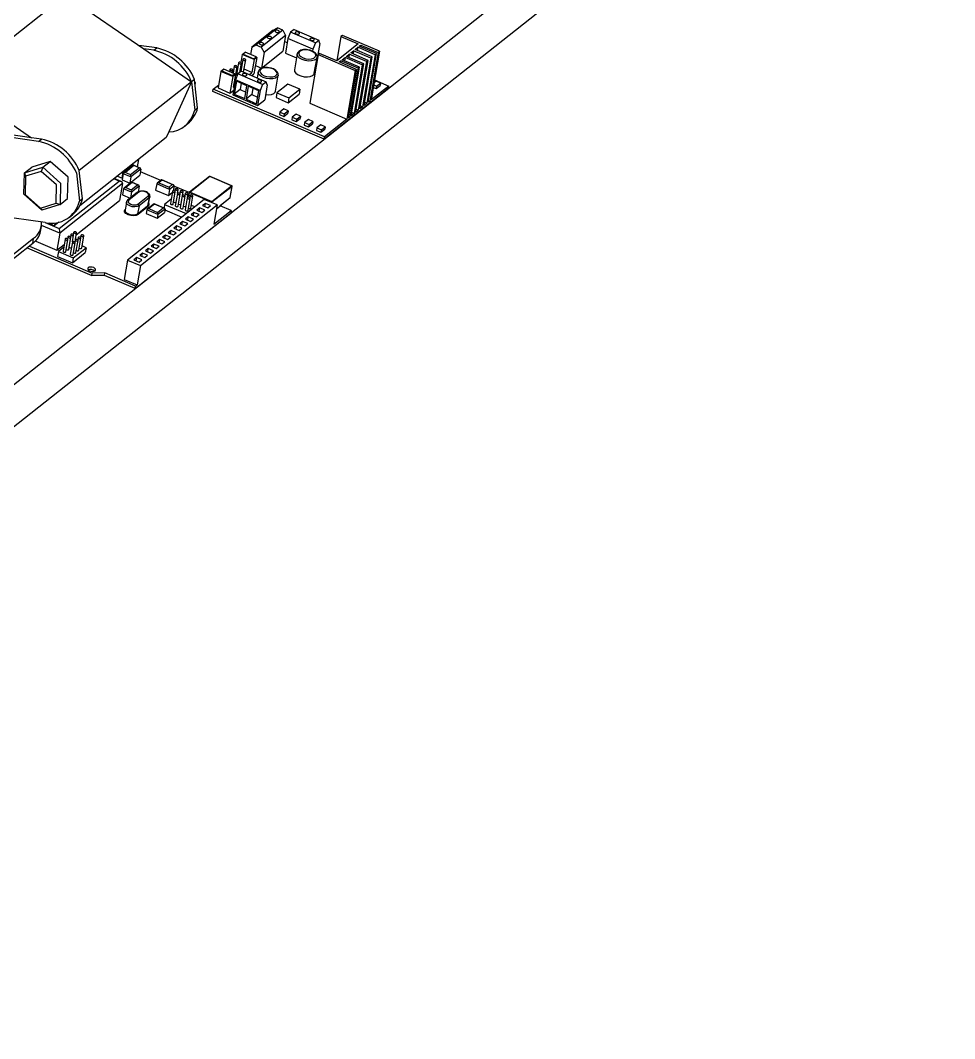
# Model space of a CAD drawing. Header units: millimetres. Extents: x 195 to 1478, y 29 to 810.
# Drawn here: x 1151 to 1475.1, y 28.8 to 382.2 of the extents above; entities that cross this region are included whole.
import ezdxf

# ---------------------------------------------------------------- set-up
doc = ezdxf.new("R2010")
doc.units = ezdxf.units.MM

msp = doc.modelspace()

# ---------------------------------------------------------------- linework, layer by layer
at = {"color": 7, "linetype": 'Continuous', "lineweight": 25}
for p, q in [((880.17, 28.82), (1475.12, 499.3)), ((883.03, 45.68), (1371.43, 431.9)), ((1166.8, 390.92), (1127.84, 360.11)), ((1166.8, 390.92), (1193.88, 372.27)), ((1238.74, 378.75), (1231.31, 372.87)), ((1232.76, 373.69), (1240.2, 379.57)), ((1242.03, 378.79), (1234.59, 372.91)), ((1238.74, 378.75), (1240.2, 379.57)), ((1242.03, 378.79), (1240.2, 379.57)), ((1242.03, 378.79), (1243.03, 376.92)), ((1245.98, 378.98), (1244.79, 378.04)), ((1245.98, 378.98), (1254.54, 375.3)), ((1243.03, 376.92), (1235.59, 371.03)), ((1243.03, 376.92), (1242.11, 371.52)), ((1242.69, 374.9), (1243.63, 374.5)), ((1243.86, 375.87), (1243, 370.79)), ((1244.79, 378.04), (1243.86, 375.87)), ((1252.43, 372.2), (1243.86, 375.87)), ((1253.35, 374.36), (1244.79, 378.04)), ((1253.35, 374.36), (1254.54, 375.3)), ((1254.91, 374.16), (1254.54, 375.3)), ((1262.24, 376.57), (1260.81, 368.12)), ((1262.74, 376.96), (1262.24, 376.57)), ((1262.24, 376.57), (1268.24, 373.99)), ((1275.59, 371.44), (1262.74, 376.96)), ((1198.33, 372.6), (1192.14, 373.47)), ((1193.88, 372.27), (1210.43, 360.87)), ((1197.3, 371.79), (1193.88, 372.27)), ((1197.27, 371.79), (1197.3, 371.79)), ((1197.3, 371.79), (1198.33, 372.6)), ((1228.01, 370.33), (1228.94, 371.07)), ((1229.04, 371.09), (1228.31, 370.5)), ((1228.94, 371.07), (1229.04, 371.09)), ((1232.8, 369.47), (1229.04, 371.09)), ((1231.31, 372.87), (1230.87, 370.3)), ((1231.31, 372.87), (1232.76, 373.69)), ((1232.76, 373.69), (1234.59, 372.91)), ((1234.59, 372.91), (1235.59, 371.03)), ((1234.67, 365.63), (1242.11, 371.52)), ((1235.59, 371.03), (1234.67, 365.63)), ((1252.43, 372.2), (1252.31, 371.5)), ((1253.35, 374.36), (1252.43, 372.2)), ((1254.91, 374.16), (1254.04, 369.07)), ((1268.24, 373.99), (1260.8, 368.11)), ((1265.62, 370.88), (1266.61, 371.66)), ((1266.61, 371.66), (1266.42, 370.54)), ((1272.61, 369.09), (1266.61, 371.66)), ((1267.11, 372.06), (1268.1, 372.84)), ((1273.11, 369.48), (1267.11, 372.06)), ((1268.1, 372.84), (1267.91, 371.71)), ((1274.1, 370.27), (1268.1, 372.84)), ((1268.6, 373.23), (1269.09, 373.62)), ((1274.59, 370.66), (1268.6, 373.23)), ((1269.09, 373.62), (1269, 373.06)), ((1269.09, 373.62), (1275.09, 371.05)), ((1275.09, 371.05), (1272.23, 354.19)), ((1275.59, 371.44), (1272.72, 354.58)), ((1275.09, 371.05), (1275.59, 371.44)), ((1228.19, 368.64), (1227.48, 364.43)), ((1228.01, 370.33), (1227.53, 367.53)), ((1228.31, 370.5), (1228.01, 370.33)), ((1232.11, 368.57), (1228.01, 370.33)), ((1228.31, 370.5), (1232.06, 368.89)), ((1228.47, 364.27), (1229.18, 368.47)), ((1232.11, 368.57), (1231.35, 364.1)), ((1232.06, 368.89), (1232.8, 369.47)), ((1232.06, 368.89), (1232.11, 368.57)), ((1233.04, 369.31), (1232.07, 363.57)), ((1233.04, 369.31), (1232.11, 368.57)), ((1233.04, 369.31), (1232.8, 369.47)), ((1243, 370.79), (1246.8, 369.15)), ((1247.03, 370.52), (1246.1, 365.04)), ((1254.31, 370.29), (1251.45, 353.43)), ((1253, 363.87), (1253.93, 369.35)), ((1253.86, 368.92), (1254.04, 369.07)), ((1254.2, 369.96), (1254.25, 369.94)), ((1254.8, 370.69), (1254.31, 370.29)), ((1254.31, 370.29), (1267.16, 364.78)), ((1260.8, 368.11), (1254.8, 370.69)), ((1261.66, 367.74), (1262.15, 368.14)), ((1267.65, 365.17), (1261.66, 367.74)), ((1262.15, 368.14), (1262.06, 367.57)), ((1268.15, 365.56), (1262.15, 368.14)), ((1262.65, 368.53), (1263.64, 369.31)), ((1268.64, 365.95), (1262.65, 368.53)), ((1263.64, 369.31), (1263.45, 368.18)), ((1269.64, 366.74), (1263.64, 369.31)), ((1264.14, 369.7), (1265.13, 370.49)), ((1270.13, 367.13), (1264.14, 369.7)), ((1265.13, 370.49), (1264.94, 369.36)), ((1271.12, 367.91), (1265.13, 370.49)), ((1271.62, 368.31), (1265.62, 370.88)), ((1271.12, 367.91), (1268.26, 351.05)), ((1268.76, 351.44), (1271.62, 368.31)), ((1272.61, 369.09), (1269.75, 352.22)), ((1270.25, 352.62), (1273.11, 369.48)), ((1271.62, 368.31), (1271.12, 367.91)), ((1274.1, 370.27), (1271.24, 353.4)), ((1271.73, 353.79), (1274.59, 370.66)), ((1273.11, 369.48), (1272.61, 369.09)), ((1274.59, 370.66), (1274.1, 370.27)), ((1220.57, 364.45), (1219.6, 358.72)), ((1220.57, 364.45), (1221.5, 365.19)), ((1220.87, 364.62), (1220.57, 364.45)), ((1224.67, 362.69), (1220.57, 364.45)), ((1221.61, 365.2), (1220.87, 364.62)), ((1220.87, 364.62), (1224.63, 363.01)), ((1221.5, 365.19), (1221.61, 365.2)), ((1225.36, 363.59), (1221.61, 365.2)), ((1223.73, 365.11), (1223.6, 364.35)), ((1224.55, 363.94), (1224.72, 364.95)), ((1225.22, 366.29), (1224.8, 363.83)), ((1225.49, 361.91), (1226.21, 366.12)), ((1226.71, 367.47), (1225.99, 363.25)), ((1226.31, 365.12), (1225.99, 364.87)), ((1227.76, 364.57), (1226.49, 363.57)), ((1227.15, 364.09), (1227.69, 367.3)), ((1227.69, 365.67), (1227.44, 365.78)), ((1227.48, 364.43), (1227.48, 364.36)), ((1227.76, 364.57), (1236.33, 360.9)), ((1231.35, 364.1), (1228.64, 365.27)), ((1230.47, 363.41), (1231.35, 364.1)), ((1232.57, 366.54), (1234.67, 365.63)), ((1233.56, 364.3), (1233.21, 362.23)), ((1267.16, 364.78), (1264.3, 347.91)), ((1267.65, 365.17), (1264.79, 348.3)), ((1268.15, 365.56), (1265.29, 348.7)), ((1265.78, 349.09), (1268.64, 365.95)), ((1269.64, 366.74), (1266.78, 349.87)), ((1267.16, 364.78), (1267.65, 365.17)), ((1267.27, 350.26), (1270.13, 367.13)), ((1268.64, 365.95), (1268.15, 365.56)), ((1270.13, 367.13), (1269.64, 366.74)), ((1210.43, 360.87), (1171.47, 330.06)), ((1210.43, 360.87), (1202.49, 343.46)), ((1211.46, 361.68), (1210.43, 360.87)), ((1210.43, 360.87), (1211.5, 351.01)), ((1212.52, 351.82), (1211.46, 361.68)), ((1211.74, 360.55), (1211.56, 360.79)), ((1211.74, 360.55), (1211.59, 360.43)), ((1211.63, 360.1), (1211.74, 360.55)), ((1224.67, 362.69), (1223.7, 356.96)), ((1224.63, 363.01), (1225.36, 363.59)), ((1224.63, 363.01), (1224.67, 362.69)), ((1225.6, 363.43), (1224.67, 362.69)), ((1224.82, 363.94), (1224.72, 363.86)), ((1225.61, 361.49), (1224.74, 356.35)), ((1225.6, 363.43), (1224.85, 358.96)), ((1226, 361.05), (1225.24, 356.58)), ((1225.6, 363.43), (1225.36, 363.59)), ((1226.49, 363.57), (1225.61, 361.49)), ((1234.18, 357.81), (1225.61, 361.49)), ((1229.64, 359.49), (1226, 361.05)), ((1235.05, 359.89), (1226.49, 363.57)), ((1231.37, 363.02), (1232.07, 363.57)), ((1235.05, 359.89), (1236.33, 360.9)), ((1236.66, 359.77), (1236.33, 360.9)), ((1239.53, 357.65), (1240.46, 363.13)), ((1274.42, 361.09), (1273.74, 360.56)), ((1273.9, 361.5), (1278.81, 359.39)), ((1275.96, 360.43), (1274.42, 361.09)), ((1127.84, 360.11), (1154.92, 341.46)), ((1217.81, 357.46), (1217.96, 358.3)), ((1256.36, 340.91), (1217.81, 357.46)), ((1217.96, 358.3), (1219.77, 359.73)), ((1256.5, 341.75), (1217.96, 358.3)), ((1219.6, 358.72), (1223.7, 356.96)), ((1223.7, 356.96), (1225.02, 358)), ((1224.85, 358.96), (1225.23, 359.27)), ((1227.22, 358.15), (1225.24, 356.58)), ((1227.6, 360.37), (1227.22, 358.15)), ((1227.22, 358.15), (1229.26, 357.28)), ((1228.88, 355.02), (1229.64, 359.49)), ((1230.07, 359.31), (1229.31, 354.84)), ((1233.71, 357.74), (1230.07, 359.31)), ((1231.67, 358.62), (1231.29, 356.4)), ((1232.95, 353.27), (1233.71, 357.74)), ((1234.18, 357.81), (1233.3, 352.67)), ((1235.05, 359.89), (1234.18, 357.81)), ((1236.66, 359.77), (1235.78, 354.63)), ((1240.01, 357.06), (1239.73, 355.37)), ((1243.8, 360.06), (1240.01, 357.06)), ((1240.01, 357.06), (1244.21, 355.25)), ((1248, 358.25), (1243.8, 360.06)), ((1244.21, 355.25), (1248, 358.25)), ((1248, 358.25), (1247.72, 356.57)), ((1278.67, 358.55), (1256.36, 340.91)), ((1278.81, 359.39), (1272.72, 354.58)), ((1273.46, 358.93), (1274.46, 358.51)), ((1273.61, 359.78), (1274.6, 359.35)), ((1274.46, 358.51), (1275.82, 359.59)), ((1274.6, 359.35), (1274.46, 358.51)), ((1274.6, 359.35), (1275.96, 360.43)), ((1275.96, 360.43), (1275.82, 359.59)), ((1278.67, 358.55), (1278.81, 359.39)), ((1224.74, 356.35), (1233.3, 352.67)), ((1225.24, 356.58), (1228.88, 355.02)), ((1231.29, 356.4), (1229.31, 354.84)), ((1229.31, 354.84), (1232.95, 353.27)), ((1231.29, 356.4), (1233.33, 355.53)), ((1233.3, 352.67), (1235.78, 354.63)), ((1239.73, 355.37), (1243.92, 353.57)), ((1243.92, 353.57), (1247.72, 356.57)), ((1244.21, 355.25), (1243.92, 353.57)), ((1251.45, 353.43), (1264.3, 347.91)), ((1271.24, 353.4), (1270.25, 352.62)), ((1271.24, 353.4), (1270.44, 353.74)), ((1272.23, 354.19), (1271.73, 353.79)), ((1271.83, 354.36), (1272.23, 354.19)), ((1211.5, 351.01), (1212.52, 351.82)), ((1241.04, 350.38), (1240.9, 349.54)), ((1242.41, 351.46), (1241.04, 350.38)), ((1241.04, 350.38), (1242.59, 349.72)), ((1243.96, 350.8), (1242.41, 351.46)), ((1242.45, 348.87), (1243.81, 349.95)), ((1242.59, 349.72), (1243.96, 350.8)), ((1243.96, 350.8), (1243.81, 349.95)), ((1266.78, 349.87), (1265.78, 349.09)), ((1266.78, 349.87), (1265.97, 350.22)), ((1268.26, 351.05), (1267.27, 350.26)), ((1268.26, 351.05), (1267.46, 351.39)), ((1269.75, 352.22), (1268.76, 351.44)), ((1269.75, 352.22), (1268.95, 352.57)), ((1208.04, 345.54), (1209.07, 346.35)), ((1240.9, 349.54), (1242.45, 348.87)), ((1242.59, 349.72), (1242.45, 348.87)), ((1245.33, 348.54), (1245.18, 347.7)), ((1245.18, 347.7), (1246.73, 347.03)), ((1246.69, 349.62), (1245.33, 348.54)), ((1245.33, 348.54), (1246.88, 347.88)), ((1248.24, 348.96), (1246.69, 349.62)), ((1246.73, 347.03), (1248.1, 348.11)), ((1246.88, 347.88), (1246.73, 347.03)), ((1246.88, 347.88), (1248.24, 348.96)), ((1248.24, 348.96), (1248.1, 348.11)), ((1249.61, 346.7), (1249.47, 345.86)), ((1250.98, 347.78), (1249.61, 346.7)), ((1249.61, 346.7), (1251.16, 346.04)), ((1252.52, 347.12), (1250.98, 347.78)), ((1251.16, 346.04), (1252.52, 347.12)), ((1252.52, 347.12), (1252.38, 346.28)), ((1264.3, 347.91), (1256.5, 341.75)), ((1265.29, 348.7), (1264.79, 348.3)), ((1265.29, 348.7), (1264.89, 348.87)), ((1157.32, 340.17), (1114.14, 346.24)), ((1154.92, 341.46), (1121.47, 346.17)), ((1202.49, 343.46), (1201.62, 341.55)), ((1249.47, 345.86), (1251.01, 345.2)), ((1251.01, 345.2), (1252.38, 346.28)), ((1251.16, 346.04), (1251.01, 345.2)), ((1253.89, 344.87), (1253.75, 344.02)), ((1253.75, 344.02), (1255.3, 343.36)), ((1255.26, 345.94), (1253.89, 344.87)), ((1253.89, 344.87), (1255.44, 344.2)), ((1256.81, 345.28), (1255.26, 345.94)), ((1255.3, 343.36), (1256.66, 344.44)), ((1255.44, 344.2), (1255.3, 343.36)), ((1255.44, 344.2), (1256.81, 345.28)), ((1256.81, 345.28), (1256.66, 344.44)), ((1158.34, 340.98), (1154.92, 341.46)), ((1157.32, 340.17), (1157.29, 340.17)), ((1157.32, 340.17), (1158.34, 340.98)), ((1201.62, 341.55), (1171.65, 317.85)), ((1256.36, 340.91), (1256.5, 341.75)), ((1161.35, 333.23), (1154.99, 331.27)), ((1158.78, 331.2), (1161.35, 333.23)), ((1167.56, 327.77), (1161.35, 333.23)), ((1189.88, 332.27), (1189.75, 331.5)), ((1191.96, 333.91), (1191.53, 331.4)), ((1152.28, 321.82), (1152.43, 329.24)), ((1152.43, 329.24), (1154.99, 331.27)), ((1152.43, 329.24), (1158.78, 331.2)), ((1152.43, 329.24), (1152.8, 328.06)), ((1158.25, 329.73), (1152.8, 328.06)), ((1158.78, 331.2), (1158.25, 329.73)), ((1163.57, 325.06), (1158.25, 329.73)), ((1158.78, 331.2), (1165, 325.74)), ((1170.45, 329.25), (1171.51, 319.39)), ((1172.54, 320.2), (1171.47, 330.06)), ((1186.28, 327.47), (1186.66, 329.72)), ((1186.69, 328.97), (1186.33, 326.86)), ((1189.34, 327.84), (1186.69, 328.97)), ((1190.26, 331.91), (1186.85, 329.22)), ((1190.44, 331.78), (1187.44, 329.41)), ((1187.44, 329.41), (1189.23, 328.64)), ((1189.23, 328.64), (1192.22, 331.01)), ((1192.83, 330.6), (1189.34, 327.84)), ((1189.5, 331.31), (1189.63, 332.07)), ((1192.59, 330.94), (1190.32, 331.92)), ((1192.22, 331.01), (1190.44, 331.78)), ((1192.83, 330.6), (1192.47, 328.49)), ((1199.7, 326.64), (1192.67, 329.66)), ((1152.8, 328.06), (1152.68, 321.7)), ((1164.46, 309.91), (1185.24, 326.35)), ((1186.45, 325.53), (1164.67, 308.31)), ((1165, 325.74), (1164.85, 318.32)), ((1167.41, 320.35), (1167.56, 327.77)), ((1185.24, 326.35), (1183.4, 327.14)), ((1183.55, 327.26), (1183.55, 327.27)), ((1185.97, 326.22), (1183.55, 327.26)), ((1184.68, 328.16), (1186.28, 327.47)), ((1186.45, 325.53), (1185.45, 319.63)), ((1186.28, 327.47), (1186.46, 327.62)), ((1186.33, 326.86), (1188.98, 325.73)), ((1189.6, 326.01), (1186.98, 323.94)), ((1189.78, 325.88), (1187.57, 324.13)), ((1188.98, 325.73), (1192.47, 328.49)), ((1189.34, 327.84), (1188.98, 325.73)), ((1192, 325.02), (1189.67, 326.02)), ((1191.64, 325.08), (1189.78, 325.88)), ((1198.31, 325.42), (1197.95, 323.31)), ((1202.72, 323.53), (1198.31, 325.42)), ((1199.99, 326.87), (1198.47, 325.66)), ((1200.17, 326.73), (1199.06, 325.85)), ((1199.06, 325.85), (1202.61, 324.33)), ((1204.08, 325.15), (1200.06, 326.87)), ((1203.72, 325.21), (1200.17, 326.73)), ((1202.61, 324.33), (1203.72, 325.21)), ((1216.61, 328.02), (1209.65, 322.52)), ((1216.76, 328.03), (1209.89, 322.6)), ((1224.29, 324.8), (1216.76, 328.03)), ((1224.34, 324.81), (1216.81, 328.05)), ((1152.28, 321.82), (1152.68, 321.7)), ((1158.49, 316.36), (1152.28, 321.82)), ((1152.68, 321.7), (1158, 317.02)), ((1163.45, 318.7), (1163.57, 325.06)), ((1186.82, 323.7), (1186.46, 321.59)), ((1186.46, 321.59), (1189.09, 320.46)), ((1189.53, 322.53), (1186.82, 323.7)), ((1187.57, 324.13), (1189.42, 323.33)), ((1191.7, 322.53), (1188.23, 319.78)), ((1192.08, 322.56), (1188.61, 319.81)), ((1189.53, 322.53), (1189.2, 320.55)), ((1189.42, 323.33), (1191.64, 325.08)), ((1192.24, 324.67), (1189.53, 322.53)), ((1192.24, 324.67), (1191.88, 322.57)), ((1197.95, 323.31), (1202.36, 321.42)), ((1202.72, 323.53), (1202.36, 321.42)), ((1202.36, 321.42), (1203.72, 322.5)), ((1204.32, 324.8), (1202.72, 323.53)), ((1203.77, 322.82), (1203.06, 318.6)), ((1204.32, 324.8), (1204.02, 322.99)), ((1204.05, 318.43), (1204.76, 322.65)), ((1209.59, 322.4), (1204.3, 324.66)), ((1204.77, 323.6), (1204.64, 322.86)), ((1205.49, 322.08), (1204.77, 317.87)), ((1205.54, 322.17), (1205.75, 323.43)), ((1205.76, 317.7), (1206.47, 321.91)), ((1206.48, 322.87), (1206.35, 322.12)), ((1207.25, 321.43), (1207.47, 322.7)), ((1208.19, 322.13), (1208.07, 321.39)), ((1208.96, 320.7), (1209.18, 321.96)), ((1209.59, 322.42), (1209.31, 320.8)), ((1217.47, 319.04), (1209.59, 322.42)), ((1209.89, 322.6), (1217.42, 319.36)), ((1217.42, 319.36), (1224.29, 324.8)), ((1224.44, 324.55), (1217.47, 319.04)), ((1223.78, 320.68), (1224.44, 324.55)), ((1223.8, 320.72), (1224.46, 324.59)), ((1158, 317.02), (1163.45, 318.7)), ((1164.85, 318.32), (1158.49, 316.36)), ((1163.45, 318.7), (1164.85, 318.32)), ((1164.85, 318.32), (1167.41, 320.35)), ((1170.37, 307.7), (1185.45, 319.63)), ((1172.54, 320.2), (1171.51, 319.39)), ((1187.8, 319.1), (1187.33, 316.32)), ((1214.8, 320.06), (1188.2, 299.02)), ((1191.82, 318.43), (1195.29, 321.18)), ((1195.65, 320.57), (1192.18, 317.83)), ((1192.66, 297.1), (1219.27, 318.14)), ((1197.41, 318.55), (1195.02, 316.66)), ((1195.65, 320.57), (1195.18, 317.79)), ((1195.48, 318.27), (1195.96, 321.05)), ((1197.58, 318.42), (1195.61, 316.85)), ((1200.96, 317.06), (1197.47, 318.56)), ((1200.59, 317.13), (1197.58, 318.42)), ((1201.06, 318.32), (1200.85, 317.11)), ((1203.31, 320.11), (1201.06, 318.32)), ((1201.06, 318.32), (1208.54, 315.11)), ((1207.2, 321.35), (1206.49, 317.13)), ((1207.47, 316.96), (1208.19, 321.18)), ((1208.91, 320.61), (1208.2, 316.39)), ((1209.18, 316.23), (1209.9, 320.44)), ((1209.91, 321.39), (1209.78, 320.65)), ((1210.18, 317.01), (1210.89, 321.23)), ((1215.21, 318.67), (1214.22, 317.89)), ((1219.27, 318.14), (1214.8, 320.06)), ((1215.02, 317.54), (1215.21, 318.67)), ((1216.99, 317.91), (1215.21, 318.67)), ((1217.47, 319.04), (1217.45, 318.92)), ((1219.27, 318.14), (1218.12, 311.4)), ((1220.39, 317.95), (1223.73, 320.59)), ((1220.44, 318.04), (1223.78, 320.68)), ((1159.66, 311.98), (1117.19, 317.96)), ((1158, 317.02), (1158.49, 316.36)), ((1168.06, 313.92), (1169.08, 314.73)), ((1190.86, 289.11), (1223.99, 315.31)), ((1192.18, 317.83), (1191.71, 315.05)), ((1191.71, 315.05), (1195.18, 317.79)), ((1195.32, 317.55), (1191.85, 314.8)), ((1194.86, 316.42), (1194.65, 315.16)), ((1194.65, 315.16), (1198.51, 313.5)), ((1198.72, 314.76), (1194.86, 316.42)), ((1195.61, 316.85), (1198.62, 315.56)), ((1198.51, 313.5), (1200.98, 315.45)), ((1198.72, 314.76), (1198.51, 313.5)), ((1198.62, 315.56), (1200.59, 317.13)), ((1201.2, 316.72), (1198.72, 314.76)), ((1201.2, 316.72), (1200.98, 315.45)), ((1201.15, 316.47), (1207.05, 313.93)), ((1211.25, 315.54), (1210.26, 314.75)), ((1210.26, 314.75), (1212.03, 313.99)), ((1211.51, 317.46), (1210.34, 317.96)), ((1211.06, 314.41), (1211.25, 315.54)), ((1213.02, 314.77), (1211.25, 315.54)), ((1212.03, 313.99), (1213.02, 314.77)), ((1213.23, 317.1), (1212.24, 316.32)), ((1212.24, 316.32), (1214.01, 315.56)), ((1213.04, 315.98), (1213.23, 317.1)), ((1215.01, 316.34), (1213.23, 317.1)), ((1214.01, 315.56), (1215.01, 316.34)), ((1214.22, 317.89), (1216, 317.13)), ((1216, 317.13), (1216.99, 317.91)), ((1218.12, 311.4), (1224.13, 316.15)), ((1219.03, 316.78), (1220.24, 317.73)), ((1224.13, 316.15), (1220.28, 317.8)), ((1224.13, 316.15), (1223.99, 315.31)), ((1164.67, 308.31), (1158.33, 311.04)), ((1159.63, 311.99), (1164.46, 309.91)), ((1162.66, 310.74), (1161.17, 311.77)), ((1164.37, 312.1), (1162.66, 310.74)), ((1163.17, 311.85), (1162.66, 310.74)), ((1207.28, 312.4), (1206.29, 311.62)), ((1206.29, 311.62), (1208.06, 310.85)), ((1207.09, 311.27), (1207.28, 312.4)), ((1209.06, 311.64), (1207.28, 312.4)), ((1208.06, 310.85), (1209.06, 311.64)), ((1209.26, 313.97), (1208.27, 313.18)), ((1208.27, 313.18), (1210.05, 312.42)), ((1209.07, 312.84), (1209.26, 313.97)), ((1211.04, 313.21), (1209.26, 313.97)), ((1210.05, 312.42), (1211.04, 313.21)), ((1158.01, 308.95), (1158.31, 310.69)), ((1164.67, 308.31), (1163.67, 302.41)), ((1168.52, 307.85), (1168.4, 307.11)), ((1169.1, 305.3), (1169.51, 307.68)), ((1169.51, 308.63), (1169.39, 307.89)), ((1170.09, 306.08), (1170.5, 308.47)), ((1172.03, 307.56), (1171.9, 306.82)), ((1201.33, 307.69), (1200.34, 306.91)), ((1201.14, 306.57), (1201.33, 307.69)), ((1203.11, 306.93), (1201.33, 307.69)), ((1203.32, 309.26), (1202.32, 308.48)), ((1202.32, 308.48), (1204.1, 307.72)), ((1203.12, 308.14), (1203.32, 309.26)), ((1205.09, 308.5), (1203.32, 309.26)), ((1204.1, 307.72), (1205.09, 308.5)), ((1205.3, 310.83), (1204.31, 310.05)), ((1204.31, 310.05), (1206.08, 309.29)), ((1205.11, 309.7), (1205.3, 310.83)), ((1207.07, 310.07), (1205.3, 310.83)), ((1206.08, 309.29), (1207.07, 310.07)), ((1155.34, 304.8), (1073.32, 239.94)), ((1155.63, 306.54), (1073.61, 241.68)), ((1155.34, 304.8), (1155.63, 306.54)), ((1156.38, 305.72), (1156.35, 305.55)), ((1156.35, 305.55), (1163.67, 302.41)), ((1163.67, 302.41), (1166.22, 304.43)), ((1166.54, 306.28), (1165.82, 302.07)), ((1166.81, 301.9), (1167.52, 306.11)), ((1167.53, 307.07), (1167.4, 306.32)), ((1167.8, 302.68), (1168.52, 306.9)), ((1169.05, 305.21), (1168.34, 301)), ((1169.33, 300.83), (1170.04, 305.04)), ((1170.05, 306), (1169.92, 305.25)), ((1170.32, 301.61), (1171.03, 305.83)), ((1171.04, 306.78), (1170.91, 306.04)), ((1171.31, 302.4), (1172.02, 306.61)), ((1172.3, 303.18), (1173.02, 307.4)), ((1173.84, 303.3), (1172.42, 303.91)), ((1197.37, 304.56), (1196.37, 303.77)), ((1197.17, 303.43), (1197.37, 304.56)), ((1199.14, 303.8), (1197.37, 304.56)), ((1199.35, 306.13), (1198.36, 305.34)), ((1198.36, 305.34), (1200.13, 304.58)), ((1199.16, 305), (1199.35, 306.13)), ((1201.12, 305.36), (1199.35, 306.13)), ((1200.13, 304.58), (1201.12, 305.36)), ((1200.34, 306.91), (1202.12, 306.15)), ((1202.12, 306.15), (1203.11, 306.93)), ((1153.4, 303.27), (1175.8, 293.65)), ((1154.14, 303.85), (1175.94, 294.49)), ((1164.23, 301.98), (1163.95, 300.29)), ((1166.05, 303.42), (1164.23, 301.98)), ((1164.23, 301.98), (1169.37, 299.77)), ((1169.09, 298.09), (1173.55, 301.61)), ((1169.37, 299.77), (1173.84, 303.3)), ((1173.84, 303.3), (1173.55, 301.61)), ((1193.4, 301.42), (1192.41, 300.64)), ((1192.41, 300.64), (1194.18, 299.88)), ((1193.21, 300.29), (1193.4, 301.42)), ((1195.17, 300.66), (1193.4, 301.42)), ((1194.18, 299.88), (1195.17, 300.66)), ((1195.38, 302.99), (1194.39, 302.21)), ((1194.39, 302.21), (1196.17, 301.44)), ((1195.19, 301.86), (1195.38, 302.99)), ((1197.16, 302.23), (1195.38, 302.99)), ((1196.17, 301.44), (1197.16, 302.23)), ((1196.37, 303.77), (1198.15, 303.01)), ((1198.15, 303.01), (1199.14, 303.8)), ((1163.95, 300.29), (1169.09, 298.09)), ((1169.37, 299.77), (1169.09, 298.09)), ((1188.2, 299.02), (1187.05, 292.28)), ((1188.2, 299.02), (1192.66, 297.1)), ((1191.42, 299.85), (1190.42, 299.07)), ((1190.42, 299.07), (1192.2, 298.31)), ((1191.22, 298.73), (1191.42, 299.85)), ((1193.19, 299.09), (1191.42, 299.85)), ((1192.66, 297.1), (1191.52, 290.36)), ((1192.2, 298.31), (1193.19, 299.09)), ((1175.8, 293.65), (1175.94, 294.49)), ((1180.23, 293.68), (1175.8, 293.65)), ((1180.37, 294.52), (1175.94, 294.49)), ((1180.23, 293.68), (1180.37, 294.52)), ((1190.86, 289.11), (1180.23, 293.68)), ((1191.01, 289.96), (1180.37, 294.52)), ((1187.05, 292.28), (1191.52, 290.36)), ((1190.86, 289.11), (1191.01, 289.96)), ((1191.01, 289.96), (1191.52, 290.36))]:
    msp.add_line(p, q, dxfattribs=at)
at = {"color": 7, "linetype": 'Continuous', "lineweight": 25, "flags": 128}
for points in [[(1239.75, 378.1), (1240.02, 378.02), (1240.31, 377.99), (1240.57, 378.03), (1240.77, 378.12), (1240.86, 378.25), (1240.84, 378.41), (1240.71, 378.56), (1240.49, 378.69), (1240.22, 378.77), (1239.93, 378.8), (1239.67, 378.76), (1239.48, 378.67), (1239.39, 378.54), (1239.41, 378.38), (1239.53, 378.23), (1239.75, 378.1)], [(1246.71, 377.47), (1246.99, 377.39), (1247.28, 377.37), (1247.54, 377.4), (1247.73, 377.49), (1247.82, 377.63), (1247.8, 377.78), (1247.68, 377.93), (1247.46, 378.06), (1247.18, 378.15), (1246.89, 378.17), (1246.63, 378.14), (1246.44, 378.04), (1246.35, 377.91), (1246.37, 377.76), (1246.5, 377.6), (1246.71, 377.47)], [(1237.02, 375.95), (1237.3, 375.86), (1237.59, 375.84), (1237.85, 375.87), (1238.04, 375.96), (1238.13, 376.1), (1238.11, 376.25), (1237.99, 376.41), (1237.77, 376.53), (1237.49, 376.62), (1237.2, 376.64), (1236.94, 376.61), (1236.75, 376.52), (1236.66, 376.38), (1236.68, 376.23), (1236.81, 376.07), (1237.02, 375.95)], [(1251.85, 375.27), (1252.13, 375.18), (1252.42, 375.16), (1252.68, 375.19), (1252.87, 375.29), (1252.96, 375.42), (1252.94, 375.57), (1252.82, 375.73), (1252.6, 375.86), (1252.32, 375.94), (1252.03, 375.96), (1251.77, 375.93), (1251.58, 375.84), (1251.49, 375.7), (1251.51, 375.55), (1251.64, 375.4), (1251.85, 375.27)], [(1234.3, 373.79), (1234.57, 373.71), (1234.86, 373.68), (1235.12, 373.72), (1235.31, 373.81), (1235.4, 373.94), (1235.39, 374.1), (1235.26, 374.25), (1235.04, 374.38), (1234.77, 374.46), (1234.48, 374.49), (1234.22, 374.45), (1234.03, 374.36), (1233.93, 374.23), (1233.95, 374.07), (1234.08, 373.92), (1234.3, 373.79)], [(1249.07, 369.18), (1250.04, 368.87), (1251.07, 368.75), (1252.04, 368.81), (1252.83, 369.06), (1253.34, 369.47), (1253.52, 369.99), (1253.35, 370.55), (1252.83, 371.08), (1252.04, 371.53), (1251.07, 371.84), (1250.04, 371.97), (1249.07, 371.9), (1248.28, 371.65), (1247.77, 371.24), (1247.59, 370.72), (1247.76, 370.16), (1248.28, 369.63), (1249.07, 369.18)], [(1226.95, 367.19), (1227.13, 367.13), (1227.33, 367.11), (1227.5, 367.14), (1227.63, 367.2), (1227.69, 367.29), (1227.68, 367.39), (1227.59, 367.49), (1227.45, 367.58), (1227.26, 367.63), (1227.07, 367.65), (1226.9, 367.63), (1226.77, 367.57), (1226.71, 367.48), (1226.72, 367.37), (1226.81, 367.27), (1226.95, 367.19)], [(1228.44, 368.36), (1228.62, 368.31), (1228.81, 368.29), (1228.99, 368.31), (1229.12, 368.37), (1229.18, 368.46), (1229.17, 368.57), (1229.08, 368.67), (1228.93, 368.75), (1228.75, 368.81), (1228.56, 368.83), (1228.39, 368.8), (1228.26, 368.74), (1228.2, 368.65), (1228.21, 368.55), (1228.29, 368.45), (1228.44, 368.36)], [(1248.75, 368.56), (1247.87, 369.05), (1247.27, 369.64), (1247.02, 370.26), (1247.03, 370.53)], [(1253.94, 369.38), (1253.93, 369.31), (1253.61, 368.76), (1252.96, 368.35), (1252.04, 368.11), (1250.96, 368.06), (1249.82, 368.22), (1248.75, 368.56)], [(1223.98, 364.83), (1224.16, 364.78), (1224.35, 364.76), (1224.53, 364.78), (1224.65, 364.85), (1224.72, 364.93), (1224.7, 365.04), (1224.62, 365.14), (1224.47, 365.23), (1224.29, 365.28), (1224.1, 365.3), (1223.92, 365.27), (1223.8, 365.21), (1223.73, 365.12), (1223.75, 365.02), (1223.83, 364.92), (1223.98, 364.83)], [(1225.46, 366.01), (1225.65, 365.95), (1225.84, 365.94), (1226.01, 365.96), (1226.14, 366.02), (1226.2, 366.11), (1226.19, 366.21), (1226.11, 366.32), (1225.96, 366.4), (1225.78, 366.46), (1225.58, 366.47), (1225.41, 366.45), (1225.28, 366.39), (1225.22, 366.3), (1225.23, 366.2), (1225.32, 366.1), (1225.46, 366.01)], [(1235.28, 362.34), (1234.4, 362.84), (1233.8, 363.42), (1233.55, 364.04), (1233.56, 364.31)], [(1235.6, 362.96), (1236.57, 362.66), (1237.6, 362.53), (1238.57, 362.59), (1239.36, 362.85), (1239.87, 363.26), (1240.05, 363.77), (1239.88, 364.33), (1239.36, 364.87), (1238.57, 365.31), (1237.6, 365.62), (1236.57, 365.75), (1235.6, 365.68), (1234.81, 365.43), (1234.3, 365.02), (1234.12, 364.5), (1234.29, 363.95), (1234.81, 363.41), (1235.6, 362.96)], [(1246.1, 365.04), (1246.17, 364.47), (1246.6, 363.86), (1247.35, 363.31), (1248.34, 362.89), (1249.45, 362.63), (1250.58, 362.58), (1251.6, 362.72), (1252.4, 363.06), (1252.89, 363.54), (1253, 363.87)], [(1228.46, 363.04), (1228.74, 362.96), (1229.03, 362.93), (1229.29, 362.97), (1229.48, 363.06), (1229.57, 363.19), (1229.55, 363.35), (1229.43, 363.5), (1229.21, 363.63), (1228.93, 363.71), (1228.64, 363.74), (1228.38, 363.7), (1228.19, 363.61), (1228.1, 363.48), (1228.12, 363.32), (1228.25, 363.17), (1228.46, 363.04)], [(1233.6, 360.84), (1233.88, 360.75), (1234.17, 360.73), (1234.43, 360.76), (1234.62, 360.85), (1234.71, 360.99), (1234.69, 361.14), (1234.57, 361.3), (1234.35, 361.42), (1234.07, 361.51), (1233.78, 361.53), (1233.52, 361.5), (1233.33, 361.41), (1233.24, 361.27), (1233.26, 361.12), (1233.39, 360.96), (1233.6, 360.84)], [(1240.47, 363.16), (1240.46, 363.09), (1240.14, 362.55), (1239.49, 362.13), (1238.57, 361.89), (1237.49, 361.84), (1236.35, 362), (1235.28, 362.34)], [(1236.08, 356.4), (1237.11, 356.36), (1238.13, 356.51), (1238.93, 356.84), (1239.42, 357.32), (1239.53, 357.65)], [(1195.29, 321.18), (1195.53, 321.51), (1195.48, 321.9), (1195.16, 322.28), (1194.62, 322.6), (1193.93, 322.81), (1193.21, 322.87), (1192.56, 322.79), (1192.08, 322.56)], [(1204.02, 322.54), (1204.2, 322.48), (1204.4, 322.46), (1204.57, 322.49), (1204.7, 322.55), (1204.76, 322.64), (1204.75, 322.74), (1204.66, 322.84), (1204.52, 322.93), (1204.33, 322.98), (1204.14, 323), (1203.97, 322.98), (1203.84, 322.92), (1203.78, 322.83), (1203.79, 322.72), (1203.87, 322.62), (1204.02, 322.54)], [(1205.01, 323.32), (1205.19, 323.27), (1205.39, 323.25), (1205.56, 323.27), (1205.69, 323.33), (1205.75, 323.42), (1205.74, 323.53), (1205.65, 323.63), (1205.51, 323.71), (1205.32, 323.77), (1205.13, 323.79), (1204.96, 323.76), (1204.83, 323.7), (1204.77, 323.61), (1204.78, 323.51), (1204.87, 323.41), (1205.01, 323.32)], [(1205.73, 321.8), (1205.92, 321.75), (1206.11, 321.73), (1206.28, 321.75), (1206.41, 321.81), (1206.47, 321.9), (1206.46, 322.01), (1206.37, 322.11), (1206.23, 322.19), (1206.05, 322.25), (1205.85, 322.27), (1205.68, 322.24), (1205.55, 322.18), (1205.49, 322.09), (1205.5, 321.99), (1205.59, 321.89), (1205.73, 321.8)], [(1206.72, 322.59), (1206.91, 322.53), (1207.1, 322.51), (1207.27, 322.54), (1207.4, 322.6), (1207.46, 322.69), (1207.45, 322.79), (1207.37, 322.89), (1207.22, 322.98), (1207.04, 323.03), (1206.84, 323.05), (1206.67, 323.03), (1206.54, 322.97), (1206.48, 322.88), (1206.49, 322.77), (1206.58, 322.67), (1206.72, 322.59)], [(1208.44, 321.85), (1208.62, 321.8), (1208.81, 321.78), (1208.99, 321.8), (1209.11, 321.86), (1209.18, 321.95), (1209.16, 322.06), (1209.08, 322.16), (1208.93, 322.24), (1208.75, 322.3), (1208.56, 322.32), (1208.38, 322.29), (1208.26, 322.23), (1208.2, 322.14), (1208.21, 322.04), (1208.29, 321.94), (1208.44, 321.85)], [(1210.15, 321.12), (1210.33, 321.06), (1210.53, 321.04), (1210.7, 321.07), (1210.83, 321.13), (1210.89, 321.22), (1210.88, 321.32), (1210.79, 321.42), (1210.65, 321.51), (1210.46, 321.56), (1210.27, 321.58), (1210.1, 321.56), (1209.97, 321.49), (1209.91, 321.41), (1209.92, 321.3), (1210.01, 321.2), (1210.15, 321.12)], [(1192.18, 317.83), (1191.57, 317.54), (1190.75, 317.43), (1189.84, 317.51), (1188.97, 317.77), (1188.28, 318.18), (1187.87, 318.66), (1187.81, 319.12)], [(1188.61, 319.81), (1188.38, 319.48), (1188.42, 319.09), (1188.74, 318.71), (1189.29, 318.39), (1189.97, 318.18), (1190.69, 318.12), (1191.34, 318.21), (1191.82, 318.43)], [(1195.18, 317.79), (1195.47, 318.21), (1195.48, 318.27)], [(1195.54, 318.61), (1195.58, 318.54), (1195.64, 318.01), (1195.32, 317.55)], [(1195.95, 321.03), (1195.94, 321), (1195.65, 320.57)], [(1203.3, 318.32), (1203.49, 318.27), (1203.68, 318.25), (1203.85, 318.27), (1203.98, 318.33), (1204.04, 318.42), (1204.05, 318.43)], [(1207.45, 321.07), (1207.63, 321.01), (1207.82, 320.99), (1207.99, 321.02), (1208.12, 321.08), (1208.18, 321.17), (1208.17, 321.27), (1208.09, 321.37), (1207.94, 321.46), (1207.76, 321.51), (1207.57, 321.53), (1207.39, 321.51), (1207.27, 321.45), (1207.2, 321.36), (1207.22, 321.25), (1207.3, 321.15), (1207.45, 321.07)], [(1209.16, 320.33), (1209.34, 320.28), (1209.53, 320.26), (1209.71, 320.28), (1209.84, 320.34), (1209.9, 320.43), (1209.89, 320.54), (1209.8, 320.64), (1209.66, 320.72), (1209.47, 320.78), (1209.28, 320.8), (1209.11, 320.77), (1208.98, 320.71), (1208.92, 320.62), (1208.93, 320.52), (1209.01, 320.42), (1209.16, 320.33)], [(1191.85, 314.8), (1191.19, 314.49), (1190.3, 314.37), (1189.31, 314.46), (1188.37, 314.74), (1187.62, 315.18), (1187.18, 315.71), (1187.12, 316.24), (1187.39, 316.66)], [(1187.33, 316.32), (1187.4, 315.88), (1187.81, 315.39), (1188.5, 314.99), (1189.36, 314.72), (1190.28, 314.64), (1191.1, 314.76), (1191.71, 315.05)], [(1205.02, 317.59), (1205.2, 317.53), (1205.39, 317.51), (1205.57, 317.54), (1205.69, 317.6), (1205.76, 317.69), (1205.76, 317.7)], [(1206.73, 316.85), (1206.91, 316.79), (1207.11, 316.78), (1207.28, 316.8), (1207.41, 316.86), (1207.47, 316.95), (1207.47, 316.96)], [(1208.44, 316.11), (1208.63, 316.06), (1208.82, 316.04), (1208.99, 316.07), (1209.12, 316.13), (1209.18, 316.22), (1209.18, 316.23)], [(1209.31, 316.97), (1209.44, 316.9), (1209.62, 316.84), (1209.81, 316.83), (1209.98, 316.85), (1210.11, 316.91), (1210.17, 317), (1210.18, 317.01)], [(1168.77, 307.57), (1168.95, 307.51), (1169.14, 307.5), (1169.31, 307.52), (1169.44, 307.58), (1169.5, 307.67), (1169.49, 307.77), (1169.41, 307.88), (1169.26, 307.96), (1169.08, 308.02), (1168.89, 308.03), (1168.71, 308.01), (1168.59, 307.95), (1168.52, 307.86), (1168.54, 307.76), (1168.62, 307.66), (1168.77, 307.57)], [(1169.76, 308.35), (1169.94, 308.3), (1170.13, 308.28), (1170.31, 308.31), (1170.43, 308.37), (1170.5, 308.46), (1170.48, 308.56), (1170.4, 308.66), (1170.25, 308.75), (1170.07, 308.8), (1169.88, 308.82), (1169.7, 308.8), (1169.58, 308.73), (1169.52, 308.65), (1169.53, 308.54), (1169.61, 308.44), (1169.76, 308.35)], [(1172.27, 307.28), (1172.46, 307.23), (1172.65, 307.21), (1172.82, 307.24), (1172.95, 307.3), (1173.01, 307.39), (1173, 307.49), (1172.92, 307.59), (1172.77, 307.68), (1172.59, 307.73), (1172.39, 307.75), (1172.22, 307.73), (1172.09, 307.66), (1172.03, 307.58), (1172.04, 307.47), (1172.13, 307.37), (1172.27, 307.28)], [(1166.78, 306), (1166.97, 305.95), (1167.16, 305.93), (1167.33, 305.95), (1167.46, 306.01), (1167.52, 306.1), (1167.51, 306.21), (1167.42, 306.31), (1167.28, 306.39), (1167.1, 306.45), (1166.9, 306.47), (1166.73, 306.44), (1166.6, 306.38), (1166.54, 306.29), (1166.55, 306.19), (1166.64, 306.09), (1166.78, 306)], [(1167.77, 306.79), (1167.96, 306.73), (1168.15, 306.71), (1168.32, 306.74), (1168.45, 306.8), (1168.51, 306.89), (1168.5, 306.99), (1168.42, 307.09), (1168.27, 307.18), (1168.09, 307.23), (1167.89, 307.25), (1167.72, 307.23), (1167.59, 307.17), (1167.53, 307.08), (1167.54, 306.97), (1167.63, 306.87), (1167.77, 306.79)], [(1169.3, 304.93), (1169.48, 304.88), (1169.68, 304.86), (1169.85, 304.88), (1169.98, 304.94), (1170.04, 305.03), (1170.03, 305.14), (1169.94, 305.24), (1169.8, 305.32), (1169.61, 305.38), (1169.42, 305.4), (1169.25, 305.37), (1169.12, 305.31), (1169.06, 305.22), (1169.07, 305.12), (1169.15, 305.02), (1169.3, 304.93)], [(1170.29, 305.72), (1170.47, 305.66), (1170.67, 305.64), (1170.84, 305.67), (1170.97, 305.73), (1171.03, 305.82), (1171.02, 305.92), (1170.93, 306.02), (1170.79, 306.11), (1170.6, 306.16), (1170.41, 306.18), (1170.24, 306.16), (1170.11, 306.1), (1170.05, 306.01), (1170.06, 305.9), (1170.15, 305.8), (1170.29, 305.72)], [(1171.28, 306.5), (1171.47, 306.45), (1171.66, 306.43), (1171.83, 306.45), (1171.96, 306.51), (1172.02, 306.6), (1172.01, 306.71), (1171.92, 306.81), (1171.78, 306.89), (1171.6, 306.95), (1171.4, 306.97), (1171.23, 306.94), (1171.1, 306.88), (1171.04, 306.79), (1171.05, 306.69), (1171.14, 306.59), (1171.28, 306.5)], [(1166.07, 301.79), (1166.25, 301.73), (1166.44, 301.71), (1166.62, 301.74), (1166.74, 301.8), (1166.81, 301.89), (1166.81, 301.9)], [(1166.93, 302.64), (1167.06, 302.57), (1167.24, 302.51), (1167.43, 302.5), (1167.61, 302.52), (1167.74, 302.58), (1167.8, 302.67), (1167.8, 302.68)], [(1168.58, 300.72), (1168.77, 300.66), (1168.96, 300.64), (1169.13, 300.67), (1169.26, 300.73), (1169.32, 300.82), (1169.33, 300.83)], [(1169.45, 301.57), (1169.58, 301.5), (1169.76, 301.44), (1169.95, 301.43), (1170.12, 301.45), (1170.25, 301.51), (1170.31, 301.6), (1170.32, 301.61)], [(1170.44, 302.35), (1170.57, 302.28), (1170.75, 302.23), (1170.94, 302.21), (1171.12, 302.24), (1171.24, 302.3), (1171.31, 302.39), (1171.31, 302.4)], [(1171.43, 303.14), (1171.56, 303.07), (1171.74, 303.01), (1171.93, 303), (1172.11, 303.02), (1172.24, 303.08), (1172.3, 303.17), (1172.3, 303.18)], [(1175.05, 295.26), (1175.57, 295.11), (1176.11, 295.06), (1176.6, 295.12), (1176.96, 295.3), (1177.14, 295.55), (1177.1, 295.84), (1176.86, 296.13), (1176.45, 296.37), (1175.94, 296.53), (1175.39, 296.58), (1174.9, 296.51), (1174.54, 296.34), (1174.37, 296.08), (1174.4, 295.79), (1174.64, 295.5), (1175.05, 295.26)]]:
    msp.add_lwpolyline(points, dxfattribs=at)
at = {"color": 7, "linetype": 'Continuous', "lineweight": 25}
for centre, radius, start, end in [((1193.39, 353.72), 18.48, 22.7677, 77.8933), ((1194.42, 354.53), 18.48, 22.7677, 77.8933), ((1225.29, 361.96), 0.209, 279.0175, 345.5667), ((1226.3, 363.28), 0.313, 184.7272, 257.7275), ((1201.99, 353.21), 9.77, 272.9709, 346.9366), ((1202.79, 354.14), 10.01, 308.8708, 346.5822), ((1153.41, 322.1), 18.48, 22.7677, 77.8933), ((1154.43, 322.91), 18.48, 22.7677, 77.8933), ((1216.73, 327.86), 0.2, 66.7649, 128.3367), ((1216.69, 327.9), 0.15, 63.6714, 125.1462), ((1216.8, 328), 0.0484, 73.9185, 139.5739), ((1191.91, 322.22), 0.374, 63.6714, 125.1462), ((1224.33, 324.77), 0.0484, 73.9185, 139.5739), ((1224.2, 324.58), 0.237, 354.133, 66.8816), ((1224.27, 324.63), 0.2, 350.372, 66.7649), ((1224.4, 324.61), 0.0638, 305.22, 349.1305), ((1161.78, 321.78), 10.02, 257.7819, 346.2015), ((1162.83, 322.5), 9.98, 308.8151, 346.6379), ((1188.44, 319.48), 0.37, 63.2211, 125.6074), ((1191.59, 317.89), 0.593, 354.133, 66.8816), ((1195.06, 320.63), 0.593, 354.133, 66.8816), ((1203.37, 318.63), 0.313, 184.7272, 257.7275), ((1204.61, 319.72), 0.702, 231.2336, 302.4822), ((1206.32, 318.99), 0.702, 231.2336, 302.4822), ((1220.97, 317.47), 0.775, 133.0585, 160.2464), ((1220.31, 318.06), 0.131, 310.1976, 351.85), ((1223.61, 320.75), 0.2, 308.3367, 350.372), ((1223.65, 320.69), 0.131, 309.0009, 351.8784), ((1223.74, 320.73), 0.0638, 305.22, 349.1305), ((1191.94, 315.02), 0.237, 174.133, 246.8816), ((1195.41, 317.77), 0.237, 174.133, 246.8816), ((1205.08, 317.89), 0.313, 184.7272, 257.7275), ((1206.8, 317.16), 0.313, 184.7272, 257.7275), ((1208.04, 318.25), 0.702, 231.2336, 302.4822), ((1208.51, 316.42), 0.313, 184.7272, 257.7275), ((1152.02, 311.77), 6.35, 304.6591, 3.5616), ((1151.53, 310.19), 6.6, 305.22, 349.1305), ((1166.13, 302.09), 0.313, 184.7272, 257.7275), ((1168.36, 303.97), 0.699, 231.1459, 302.8627), ((1168.65, 301.02), 0.313, 184.7272, 257.7275), ((1175.38, 293.61), 2.14, 48.0553, 112.6886)]:
    msp.add_arc(centre, radius, start, end, dxfattribs=at)
for centre, major_axis, ratio, start_param, end_param in [((1187.37, 328.98), (0.678, 0.09), 0.60805, 1.384987, 2.955783), ((1189.16, 328.22), (-0.075, 0.567), 0.315512, 3.937178, 5.507974), ((1190.36, 331.35), (-0.075, 0.567), 0.315512, 5.507974, 6.468995), ((1192.15, 330.59), (0.678, 0.09), 0.60805, 6.097376, 7.668172), ((1185.1, 325.51), (1.36, 0.18), 0.60805, 6.097376, 7.668172), ((1189.71, 325.46), (-0.075, 0.567), 0.315512, 5.507974, 6.468995), ((1198.99, 325.43), (0.678, 0.09), 0.60805, 1.384987, 2.955783), ((1200.1, 326.31), (-0.075, 0.567), 0.315512, 5.507974, 6.468995), ((1203.65, 324.79), (0.678, 0.09), 0.60805, 6.097376, 7.668172), ((1187.5, 323.71), (0.678, 0.09), 0.60805, 1.384987, 2.955783), ((1189.35, 322.91), (-0.075, 0.567), 0.315512, 3.937178, 5.507974), ((1191.56, 324.66), (0.678, 0.09), 0.60805, 6.097376, 7.668172), ((1202.54, 323.91), (-0.075, 0.567), 0.315512, 3.937178, 5.507974), ((1209.86, 322.43), (0.271, 0.036), 0.60805, 1.384987, 2.955783), ((1197.51, 318), (-0.075, 0.567), 0.315512, 5.507974, 6.468995), ((1217.39, 319.19), (-0.03, 0.227), 0.315512, 3.937178, 5.507974), ((1195.54, 316.43), (0.678, 0.09), 0.60805, 1.384987, 2.955783), ((1198.54, 315.14), (-0.075, 0.567), 0.315512, 3.937178, 5.507974), ((1200.52, 316.7), (0.678, 0.09), 0.60805, 6.097376, 7.668172), ((1164.31, 309.07), (-0.15, 1.13), 0.315512, 3.937178, 5.507974)]:
    msp.add_ellipse(centre, major_axis=major_axis, ratio=ratio, start_param=start_param, end_param=end_param, dxfattribs=at)
for points, knots in [([(1253.92, 369.4), (1253.93, 369.58), (1253.95, 369.97), (1253.63, 370.54), (1253.09, 371.08), (1252.29, 371.55), (1251.32, 371.89), (1250.27, 372.06), (1249.24, 372.05), (1248.3, 371.85), (1247.6, 371.48), (1247.16, 371.01), (1247.09, 370.67), (1247.07, 370.53)], [0, 0, 0, 0, 0.073007, 0.158985, 0.251353, 0.351092, 0.451449, 0.551282, 0.65147, 0.752875, 0.856908, 0.943853, 1, 1, 1, 1]), ([(1240.45, 363.18), (1240.46, 363.36), (1240.48, 363.75), (1240.16, 364.33), (1239.62, 364.87), (1238.82, 365.33), (1237.85, 365.67), (1236.8, 365.84), (1235.77, 365.83), (1234.83, 365.63), (1234.13, 365.26), (1233.69, 364.8), (1233.62, 364.45), (1233.6, 364.31)], [0, 0, 0, 0, 0.073007, 0.158985, 0.2513525, 0.3510917, 0.4514486, 0.551282, 0.6514701, 0.7528751, 0.8569076, 0.9438526, 1, 1, 1, 1]), ([(1195.93, 321.02), (1195.94, 321.05), (1196.02, 321.23), (1195.92, 321.61), (1195.64, 322.07), (1195.13, 322.48), (1194.39, 322.8), (1193.53, 322.97), (1192.67, 322.95), (1192.06, 322.78), (1191.78, 322.59), (1191.7, 322.53)], [0, 0, 0, 0, 0.018028, 0.125819, 0.232173, 0.361427, 0.503595, 0.64573, 0.788835, 0.936073, 1, 1, 1, 1]), ([(1188.23, 319.78), (1188.13, 319.69), (1187.93, 319.51), (1187.86, 319.26), (1187.83, 319.12)], [0, 0, 0, 0, 0.492155, 1, 1, 1, 1]), ([(1220.28, 317.8), (1220.28, 317.79), (1220.27, 317.76), (1220.25, 317.74), (1220.24, 317.73)], [0, 0, 0, 0, 0.663174, 1, 1, 1, 1]), ([(1220.29, 317.8), (1220.29, 317.81), (1220.31, 317.85), (1220.34, 317.9), (1220.38, 317.94), (1220.39, 317.95), (1220.39, 317.95)], [0, 0, 0, 0, 0.131396, 0.482345, 0.77629, 1, 1, 1, 1])]:
    msp.add_open_spline(points, degree=3, knots=knots, dxfattribs=at)

doc.saveas('drawing.dxf')
